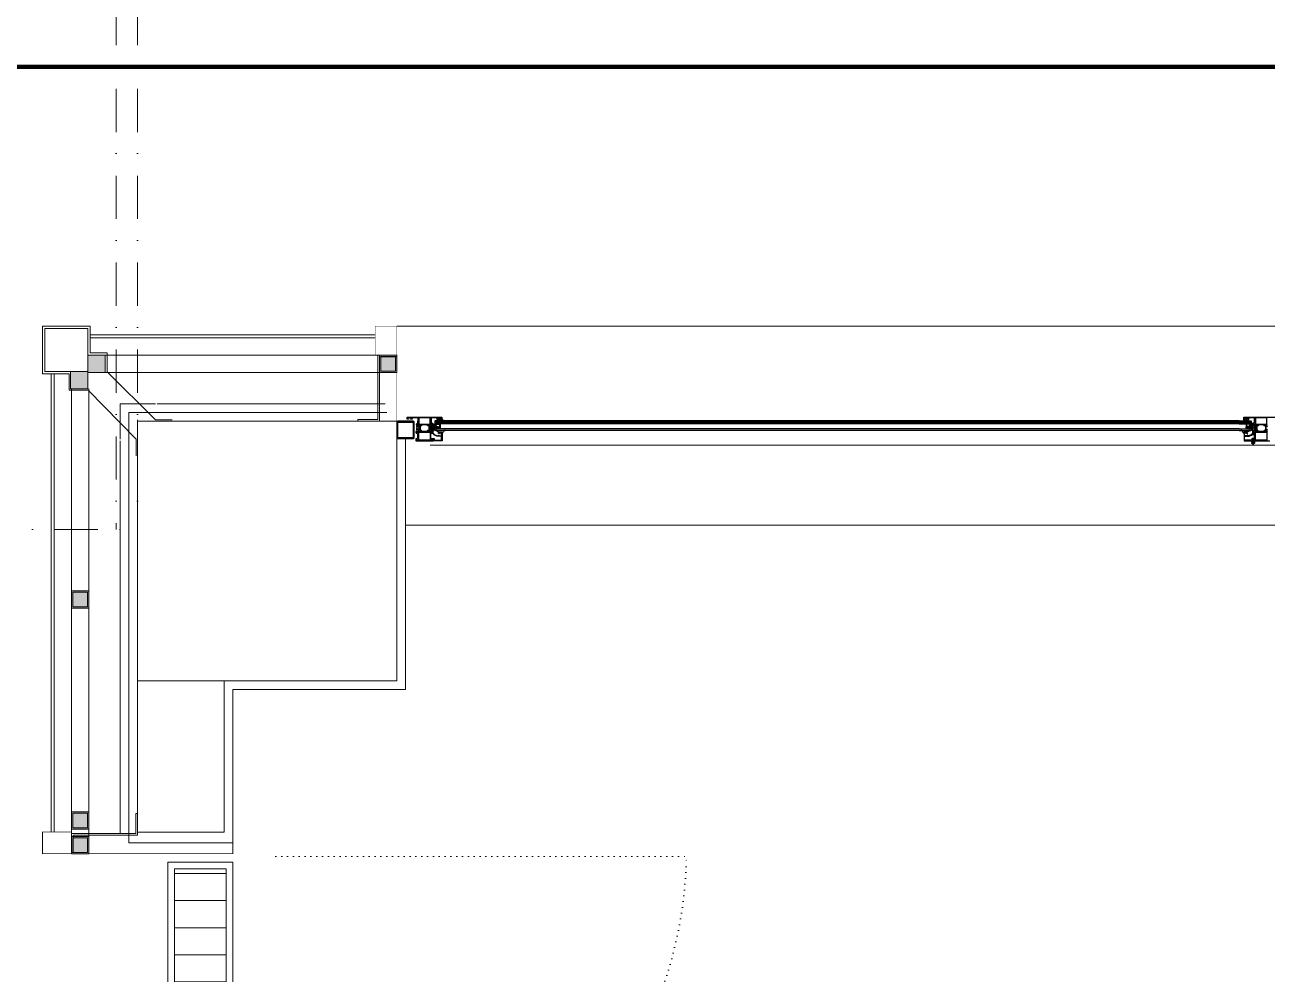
# Model space of a CAD drawing. Extents: x -9058 to 11890, y 0 to 8114.
# Drawn here: x 1739 to 2026.5, y 3658 to 3877.5 of the extents above; entities that cross this region are included whole.
import ezdxf

# ---------------------------------------------------------------- set-up
doc = ezdxf.new("R2010")
doc.units = 0
doc.header["$LTSCALE"] = 10
doc.header["$MEASUREMENT"] = 0
for name, pattern in [('DASHDOT', [1, 0.5, -0.25, 0, -0.25]), ('DOT2', [0.125, 0, -0.125]), ('HIDDEN2', [4.7625, 3.175, -1.5875])]:
    doc.linetypes.add(name, pattern=pattern)
doc.layers.get('0').update_dxf_attribs({"color": 9, "lineweight": 9})
for name, color, linetype, lineweight in [('00', 9, 'Continuous', 9), ('01', 9, 'Continuous', 9), ('06D', 9, 'Continuous', 9), ('10', 9, 'Continuous', 9), ('14', 9, 'Continuous', 9), ('15', 9, 'Continuous', 9), ('20', 9, 'DOT2', 9), ('21', 9, 'Continuous', 9), ('24', 9, 'DASHDOT', 9), ('33', 9, 'BATTING', 9)]:
    doc.layers.add(name, color=color, linetype=linetype, lineweight=lineweight)
doc.linetypes.add('BATTING', pattern='A,0.0001,-0.1,[134,ltypeshp.shx,S=0.1,R=0,X=-0.1,Y=0],-0.2,[134,ltypeshp.shx,S=0.1,R=180,X=0.1,Y=0],-0.1', length=0.4001)

# ---------------------------------------------------------------- blocks, each defined once
blk = doc.blocks.new('p-s-profil')
at = {"layer": '10'}
blk.add_lwpolyline([(9, 15.3), (4.6, 15.3), (4.6, 0.4), (0, 0.4), (0, 0), (5, 0), (5, 14.9), (9, 14.9), (9, 15.3)], dxfattribs=at)
blk.add_lwpolyline([(9, 15.3), (4.6, 15.3), (4.6, 0.4), (0, 0.4), (0, 0), (5, 0), (5, 14.9), (9, 14.9), (9, 15.3)], dxfattribs=at)
blk = doc.blocks.new('p-kutu_profil_40x40')
h = blk.add_hatch(color=256)
h.dxf.hatch_style = 1
h.paths.add_polyline_path([(0, 0), (4, 0), (4, 4), (0, 4)])
h = blk.add_hatch(color=255)
h.dxf.hatch_style = 1
h.paths.add_polyline_path([(0, 0), (4, 0), (4, 4), (0, 4)])
blk.add_lwpolyline([(0, 0), (4, 0), (4, 4), (0, 4)], close=True)
at = {"layer": '10'}
for points in [[(0, 4), (4, 4), (4, 0), (0, 0)], [(0, 4), (4, 4), (4, 0), (0, 0)], [(0, 0), (4, 0), (4, 4), (0, 4)], [(0.3, 3.7), (3.7, 3.7), (3.7, 0.3), (0.3, 0.3)], [(0.3, 3.7), (3.7, 3.7), (3.7, 0.3), (0.3, 0.3)]]:
    blk.add_lwpolyline(points, close=True, dxfattribs=at)
blk = doc.blocks.new('prf-10x10')
h = blk.add_hatch(color=255)
h.dxf.hatch_style = 1
h.paths.add_polyline_path([(-5, -5), (5, -5), (5, 5), (-5, 5)])
at = {"layer": '10'}
blk.add_lwpolyline([(-5, -5), (5, -5), (5, 5), (-5, 5)], close=True, dxfattribs=at)
blk = doc.blocks.new('p-kose-trapez')
at = {"layer": '06D'}
for points in [[(-21.96, -6.51), (-14.31, -6.51)], [(-21.96, -10.51), (-14.32, -10.51)], [(-10.51, -21.96), (-10.51, -14.32)], [(-6.51, -21.96), (-6.51, -14.31)], [(-17.81, -21.96), (-17.81, -17.81), (-21.96, -17.81)]]:
    blk.add_lwpolyline(points, dxfattribs=at)
at = {"layer": '10'}
for points in [[(-29.8, -21.51), (-25.92, -21.51), (-14.8, -10.39), (-14.8, -6), (-10.81, -6), (-10.81, 0.19), (0.19, 0.19), (0.19, -10.81), (-6, -10.81), (-6, -14.61), (-10.38, -14.61), (-21.51, -25.94), (-21.51, -29.81)], [(-22.96, -1.81), (-10.81, -1.81)], [(-22.96, -2.51), (-10.81, -2.51)], [(-10.31, -6.51), (-10.31, -6.51), (-10.31, -0.32), (-0.31, -0.32), (-0.31, -10.32), (-6.5, -10.32), (-6.5, -10.32)], [(-2.51, -21.96), (-2.51, -10.81)], [(-1.81, -21.96), (-1.81, -10.81)]]:
    blk.add_lwpolyline(points, dxfattribs=at)
at = {"layer": '10', "xscale": 0.4, "yscale": 0.4, "rotation": 90}
for p in [(-12.31, -8.51), (-8.31, -12.32)]:
    blk.add_blockref('prf-10x10', p, dxfattribs=at)
blk = doc.blocks.new('AKS')
at = {"layer": '24', "ltscale": 2}
for points in [[(1640.06, 4008.37), (1640.06, 3968.37), (1740.06, 3968.37), (1740.06, 3745.87)], [(1845.06, 4008.37), (1845.06, 3968.37), (1745.06, 3968.37), (1745.06, 3745.87)], [(1062.53, 3745.87), (1745.06, 3745.87)]]:
    blk.add_lwpolyline(points, dxfattribs=at)

msp = doc.modelspace()

# ---------------------------------------------------------------- hatches: boundary and pattern name
at = {"layer": '06D', "lineweight": 25, "ltscale": 0.5}
h = msp.add_hatch(dxfattribs=at)
h.set_pattern_fill('ANSI31', color=256, scale=0.05, angle=450, style=0)
h.set_pattern_definition([(225, (-191.06147, 133.83068), (-0.1122532015, 0.1122532015), [])])
edge = h.paths.add_edge_path(flags=16)
edge.add_arc((1834.83, 3786.36), 0.025, 180, 270, ccw=False)
edge.add_line((1834.81, 3786.36), (1834.81, 3786.46))
edge.add_arc((1834.83, 3786.46), 0.025, 450, 540, ccw=False)
edge.add_line((1834.83, 3786.49), (1835.01, 3786.49))
edge.add_arc((1835.01, 3786.46), 0.025, 360, 450, ccw=False)
edge.add_line((1835.04, 3786.46), (1835.04, 3786.36))
edge.add_arc((1835.01, 3786.36), 0.025, 270, 360, ccw=False)
edge.add_line((1835.01, 3786.34), (1834.83, 3786.34))
edge = h.paths.add_edge_path()
edge.add_arc((1834.64, 3786.37), 0.035, 270, 360)
edge.add_line((1834.67, 3786.37), (1834.67, 3786.45))
edge.add_arc((1834.66, 3786.45), 0.015, 360, 402.1692)
edge.add_line((1834.67, 3786.46), (1834.63, 3786.5))
edge.add_arc((1834.66, 3786.53), 0.04, 117.0437, 223.6131, ccw=False)
edge.add_line((1834.64, 3786.56), (1834.73, 3786.61))
edge.add_arc((1834.81, 3786.45), 0.175, 450, 477.0437, ccw=False)
edge.add_line((1834.81, 3786.63), (1835.04, 3786.63))
edge.add_arc((1835.04, 3786.45), 0.175, 422.9563, 450, ccw=False)
edge.add_line((1835.12, 3786.61), (1835.21, 3786.56))
edge.add_arc((1835.19, 3786.53), 0.04, 316.3869, 422.9563, ccw=False)
edge.add_line((1835.22, 3786.5), (1835.18, 3786.46))
edge.add_arc((1835.19, 3786.45), 0.015, 497.8308, 540)
edge.add_line((1835.17, 3786.45), (1835.17, 3786.37))
edge.add_arc((1835.21, 3786.37), 0.035, 180, 270)
edge.add_line((1835.21, 3786.33), (1835.49, 3786.33))
edge.add_arc((1835.49, 3786.29), 0.04, 360, 450, ccw=False)
edge.add_line((1835.53, 3786.29), (1835.53, 3786.15))
edge.add_arc((1835.48, 3786.15), 0.05, 319.9652, 360, ccw=False)
edge.add_line((1835.52, 3786.11), (1835.15, 3785.58))
edge.add_arc((1835.11, 3785.61), 0.04, 146.9957, 319.9652, ccw=False)
edge.add_line((1835.08, 3785.63), (1835.4, 3786.13))
edge.add_arc((1835.35, 3786.17), 0.06, 326.9957, 506.1456)
edge.add_line((1835.3, 3786.2), (1834.46, 3786.2))
edge.add_arc((1834.46, 3786.24), 0.04, 180, 270, ccw=False)
edge.add_line((1834.42, 3786.24), (1834.42, 3786.29))
edge.add_arc((1834.46, 3786.29), 0.04, 90, 180, ccw=False)
edge.add_line((1834.46, 3786.33), (1834.64, 3786.33))
h = msp.add_hatch(dxfattribs=at)
h.set_pattern_fill('ANSI31', color=256, scale=0.05, style=0)
h.set_pattern_definition([(225, (-8.60164, -248.68329), (0.1122532015, -0.1122532015), [])])
h.paths.add_polyline_path([(1834.78, 3784.18), (1834.97, 3784.36, 0.203536), (1835, 3784.43), (1835, 3784.51, 0.380587), (1834.91, 3784.61, -0.061836), (1833.66, 3784.92, -0.189764), (1833.6, 3784.97), (1833.41, 3785.4, 0.285747), (1833.32, 3785.45), (1833.03, 3785.45, 0.414214), (1833.01, 3785.43), (1833.01, 3785.34, 0.414214), (1833.03, 3785.32), (1833.25, 3785.32, -0.414214), (1833.28, 3785.29), (1833.28, 3785.1, -0.414214), (1833.26, 3785.07), (1833.18, 3785.07, -0.414214), (1833.15, 3785.1), (1833.15, 3785.13, 0.414214), (1833.12, 3785.16), (1833.06, 3785.16, 0.296563), (1833.04, 3785.15), (1832.98, 3785.01, 0.104779), (1832.96, 3784.94), (1832.96, 3784.86, -0.081633), (1832.96, 3783.88), (1832.96, 3783.8, 0.104779), (1832.98, 3783.73), (1833.04, 3783.59, 0.296563), (1833.06, 3783.58), (1833.12, 3783.58, 0.414214), (1833.15, 3783.61), (1833.15, 3783.65, -0.414214), (1833.18, 3783.67), (1833.26, 3783.67, -0.414214), (1833.28, 3783.65), (1833.28, 3783.59, 0.414214), (1833.31, 3783.56), (1833.4, 3783.56, 0.328426), (1833.45, 3783.6), (1833.67, 3784.3, -0.309555), (1833.69, 3784.32), (1834.49, 3784.37, 0.394287), (1834.51, 3784.39, -0.364538), (1834.55, 3784.44, -0.068684), (1834.85, 3784.45, -0.950368), (1834.85, 3784.41, 0.000002), (1834.85, 3784.41), (1834.7, 3784.26, 0.999219)])
h.paths.add_polyline_path([(1833.35, 3784.51), (1833.35, 3784.85, 0.414214), (1833.32, 3784.88), (1833.19, 3784.88, 0.414214), (1833.16, 3784.85), (1833.16, 3784.51, 0.414214), (1833.19, 3784.48), (1833.32, 3784.48, 0.414214)], flags=16)
h.paths.add_polyline_path([(1833.32, 3784.26), (1833.19, 3784.26, 0.414214), (1833.16, 3784.23), (1833.16, 3783.89, 0.414214), (1833.19, 3783.86), (1833.32, 3783.86, 0.414214), (1833.35, 3783.89), (1833.35, 3784.23, 0.414214)], flags=16)
h = msp.add_hatch(dxfattribs=at)
h.set_pattern_fill('ANSI31', color=256, scale=0.05, style=0)
h.set_pattern_definition([(315, (62.20478, -248.68422), (-0.1122532015, -0.1122532015), [])])
h.paths.add_polyline_path([(2021.73, 3784.18), (2021.54, 3784.36, -0.203536), (2021.51, 3784.43), (2021.51, 3784.51, -0.380587), (2021.6, 3784.61, 0.061836), (2022.86, 3784.92, 0.189764), (2022.91, 3784.97), (2023.1, 3785.39, -0.285747), (2023.19, 3785.45), (2023.48, 3785.45, -0.414214), (2023.5, 3785.43), (2023.5, 3785.34, -0.414214), (2023.48, 3785.32), (2023.27, 3785.32, 0.414214), (2023.23, 3785.29), (2023.23, 3785.1, 0.414214), (2023.26, 3785.07), (2023.34, 3785.07, 0.414214), (2023.36, 3785.1), (2023.36, 3785.13, -0.414214), (2023.39, 3785.16), (2023.46, 3785.16, -0.296563), (2023.47, 3785.15), (2023.53, 3785.01, -0.104779), (2023.55, 3784.94), (2023.55, 3784.86, 0.081633), (2023.55, 3783.88), (2023.55, 3783.8, -0.104779), (2023.53, 3783.73), (2023.47, 3783.59, -0.296563), (2023.46, 3783.58), (2023.39, 3783.58, -0.414214), (2023.36, 3783.61), (2023.36, 3783.65, 0.414214), (2023.34, 3783.67), (2023.26, 3783.67, 0.414214), (2023.23, 3783.65), (2023.23, 3783.59, -0.414214), (2023.21, 3783.56), (2023.11, 3783.56, -0.328426), (2023.06, 3783.6), (2022.84, 3784.3, 0.309555), (2022.82, 3784.32), (2022.02, 3784.37, -0.394287), (2022, 3784.39, 0.364538), (2021.96, 3784.44, 0.068684), (2021.66, 3784.45, 0.950368), (2021.66, 3784.41, -0.000002), (2021.66, 3784.41), (2021.81, 3784.26, -0.999219)])
h.paths.add_polyline_path([(2023.16, 3784.51), (2023.16, 3784.85, -0.414214), (2023.19, 3784.88), (2023.32, 3784.88, -0.414214), (2023.35, 3784.85), (2023.35, 3784.51, -0.414214), (2023.32, 3784.48), (2023.19, 3784.48, -0.414214)], flags=16)
h.paths.add_polyline_path([(2023.19, 3784.26), (2023.32, 3784.26, -0.414214), (2023.35, 3784.23), (2023.35, 3783.89, -0.414214), (2023.32, 3783.86), (2023.19, 3783.86, -0.414214), (2023.16, 3783.89), (2023.16, 3784.23, -0.414214)], flags=16)
at = {"layer": '06D'}
h = msp.add_hatch(dxfattribs=at)
h.set_pattern_fill('ANSI31', color=256, scale=50, angle=135, style=0)
h.set_pattern_definition([(180, (491865.614, 158699.999), (-1e-15, -6.25), [])])
h.paths.add_polyline_path([(1785.56, 3289.37), (1773.56, 3289.37), (1773.56, 3682.37), (1785.56, 3682.37)])

# ---------------------------------------------------------------- linework, layer by layer
at = {"layer": '00'}
for points in [[(1825.06, 3765.87), (1825.06, 3785.87)], [(1785.06, 3725.87), (1785.06, 3725.87), (1785.06, 3690.87), (1765.06, 3690.87), (1765.06, 3725.87)], [(1785.06, 3725.87), (1765.06, 3725.87)]]:
    msp.add_lwpolyline(points, dxfattribs=at)
at = {"layer": '01'}
msp.add_lwpolyline([(1765.06, 3725.87), (1825.06, 3725.87), (1825.06, 3785.87), (1765.06, 3785.87)], close=True, dxfattribs=at)
at = {"layer": '06D'}
for points in [[(2225.06, 3807.87), (1825.06, 3807.87)], [(1765.21, 3801.17), (1825.06, 3801.17)], [(1765.21, 3797.17), (1825.06, 3797.17)], [(1769.21, 3789.87), (1769.21, 3789.87), (1765.21, 3789.87)], [(1769.21, 3789.87), (1769.21, 3789.87), (1765.21, 3789.87)], [(1769.61, 3789.87), (1822.32, 3789.87)], [(1749.76, 3785.72), (1749.76, 3686.17)], [(1753.76, 3785.72), (1753.76, 3686.17)], [(1761.06, 3782.22), (1761.06, 3782.22), (1761.06, 3786.22)], [(1761.06, 3781.72), (1761.06, 3781.72), (1761.06, 3785.72)], [(1765.06, 3782.22), (1765.06, 3786.22)], [(1765.06, 3781.72), (1765.06, 3785.72)], [(1769.21, 3785.87), (1765.21, 3785.87)], [(1769.21, 3785.87), (1765.21, 3785.87)], [(1769.21, 3785.87), (1825.06, 3785.87)], [(1769.21, 3785.87), (1822.72, 3785.87)], [(1761.06, 3781.32), (1761.06, 3690.57)], [(1765.06, 3781.72), (1765.06, 3690.17)], [(1832.78, 3780.34), (2216.99, 3780.34)], [(2223.06, 3763.87), (2223.06, 3761.87), (1827.06, 3761.87), (1827.06, 3763.87)]]:
    msp.add_lwpolyline(points, dxfattribs=at)
at = {"layer": '06D', "lineweight": 25, "ltscale": 0.5}
for points in [[(1834.64, 3786.33, 0.414214), (1834.67, 3786.37), (1834.67, 3786.45, 0.186103), (1834.67, 3786.46), (1834.63, 3786.5, -0.501687), (1834.64, 3786.56), (1834.73, 3786.61, -0.118551), (1834.81, 3786.63), (1835.04, 3786.63, -0.118551), (1835.12, 3786.61), (1835.21, 3786.56, -0.501687), (1835.22, 3786.5), (1835.18, 3786.46, 0.186103), (1835.17, 3786.45), (1835.17, 3786.37, 0.414214), (1835.21, 3786.33), (1835.49, 3786.33, -0.414214), (1835.53, 3786.29), (1835.53, 3786.15, -0.176484), (1835.52, 3786.11), (1835.15, 3785.58, -0.940455), (1835.08, 3785.63), (1835.4, 3786.13, 0.992608), (1835.3, 3786.2), (1834.46, 3786.2, -0.414214), (1834.42, 3786.24), (1834.42, 3786.29, -0.414214), (1834.46, 3786.33)], [(1834.83, 3786.34, -0.414214), (1834.81, 3786.36), (1834.81, 3786.46, -0.414214), (1834.83, 3786.49), (1835.01, 3786.49, -0.414214), (1835.04, 3786.46), (1835.04, 3786.36, -0.414214), (1835.01, 3786.34)], [(1830.42, 3783.86, 0.131652), (1830.43, 3783.81), (1830.54, 3783.62, -0.131652), (1830.54, 3783.6), (1830.54, 3783.58, -0.414214), (1830.51, 3783.55), (1830.15, 3783.55, -0.414214), (1830.12, 3783.58), (1830.12, 3783.6, -0.131652), (1830.13, 3783.62), (1830.24, 3783.81, 0.131652), (1830.25, 3783.86), (1830.25, 3784.7, 0.131652), (1830.24, 3784.75), (1830.13, 3784.94, -0.131652), (1830.12, 3784.95), (1830.12, 3784.98, -0.414214), (1830.15, 3785.01), (1830.51, 3785.01, -0.414214), (1830.54, 3784.98), (1830.54, 3784.95, -0.131652), (1830.54, 3784.94), (1830.43, 3784.75, 0.131652), (1830.42, 3784.7)], [(1832.49, 3783.86, -0.131652), (1832.48, 3783.81), (1832.37, 3783.62, 0.131652), (1832.36, 3783.6), (1832.36, 3783.58, 0.414214), (1832.39, 3783.55), (1832.75, 3783.55, 0.414214), (1832.78, 3783.58), (1832.78, 3783.6, 0.131652), (1832.78, 3783.62), (1832.67, 3783.81, -0.131652), (1832.66, 3783.86), (1832.66, 3784.7, -0.131652), (1832.67, 3784.75), (1832.78, 3784.94, 0.131652), (1832.78, 3784.95), (1832.78, 3784.98, 0.414214), (1832.75, 3785.01), (1832.39, 3785.01, 0.414214), (1832.36, 3784.98), (1832.36, 3784.95, 0.131652), (1832.37, 3784.94), (1832.48, 3784.75, -0.131652), (1832.49, 3784.7)], [(1833.35, 3784.51, -0.414214), (1833.32, 3784.48), (1833.19, 3784.48, -0.414214), (1833.16, 3784.51), (1833.16, 3784.85, -0.414214), (1833.19, 3784.88), (1833.32, 3784.88, -0.414214), (1833.35, 3784.85)], [(1835.52, 3783.34), (1835.52, 3783.12, 0.414214), (1835.55, 3783.09), (1835.59, 3783.09, 0.356389), (1835.69, 3783.17, -0.262181), (1836.2, 3783.76, 0.316752), (1836.22, 3783.79, 0.499585), (1836.19, 3783.82, -0.048291), (1835.63, 3783.68, -0.086497), (1834.53, 3783.68, -0.16681), (1834.3, 3783.79, 0.169383), (1834.28, 3783.81), (1834.27, 3783.81, 0.513067), (1834.22, 3783.74, 0.159858), (1834.8, 3783.36, 0.178819), (1835.16, 3783.34), (1835.18, 3783.36, -0.13005), (1835.23, 3783.37), (1835.49, 3783.37, -0.414214)], [(2021.09, 3783.34), (2021.09, 3783.12, -0.414214), (2021.06, 3783.09), (2021.03, 3783.09, -0.356389), (2020.93, 3783.17, 0.262181), (2020.41, 3783.76, -0.316752), (2020.39, 3783.79, -0.499585), (2020.43, 3783.82, 0.048291), (2020.99, 3783.68, 0.086497), (2022.09, 3783.68, 0.16681), (2022.31, 3783.79, -0.169383), (2022.33, 3783.81), (2022.35, 3783.81, -0.513067), (2022.39, 3783.74, -0.159858), (2021.82, 3783.36, -0.178819), (2021.45, 3783.34), (2021.43, 3783.35, 0.13005), (2021.38, 3783.37), (2021.12, 3783.37, 0.414214)], [(2024.02, 3783.85, 0.131652), (2024.04, 3783.8), (2024.14, 3783.62, -0.131652), (2024.15, 3783.6), (2024.15, 3783.58, -0.414214), (2024.12, 3783.55), (2023.76, 3783.55, -0.414214), (2023.73, 3783.58), (2023.73, 3783.6, -0.131652), (2023.73, 3783.62), (2023.84, 3783.8, 0.131652), (2023.85, 3783.85), (2023.85, 3784.7, 0.131652), (2023.84, 3784.75), (2023.73, 3784.94, -0.131652), (2023.73, 3784.95), (2023.73, 3784.98, -0.414214), (2023.76, 3785.01), (2024.12, 3785.01, -0.414214), (2024.15, 3784.98), (2024.15, 3784.95, -0.131652), (2024.14, 3784.94), (2024.04, 3784.75, 0.131652), (2024.02, 3784.7)], [(2023.89, 3784.75), (2023.79, 3784.94, -0.131652), (2023.78, 3784.95), (2023.78, 3784.98, -0.414214), (2023.81, 3785.01), (2024.17, 3785.01, -0.414214), (2024.2, 3784.98), (2024.2, 3784.95, -0.131652), (2024.2, 3784.94), (2024.09, 3784.75, 0.131652), (2024.08, 3784.7), (2024.08, 3783.85, 0.131652), (2024.09, 3783.8), (2024.2, 3783.62, -0.131652), (2024.2, 3783.6), (2024.2, 3783.58, -0.414214), (2024.17, 3783.55), (2023.81, 3783.55, -0.414214), (2023.78, 3783.58), (2023.78, 3783.6, -0.131652), (2023.79, 3783.62), (2023.89, 3783.8, 0.131652), (2023.91, 3783.85), (2023.91, 3784.7, 0.131652)], [(2026.22, 3784.75), (2026.33, 3784.94, 0.131652), (2026.33, 3784.95), (2026.33, 3784.98, 0.414214), (2026.3, 3785.01), (2025.94, 3785.01, 0.414214), (2025.91, 3784.98), (2025.91, 3784.95, 0.131652), (2025.92, 3784.94), (2026.02, 3784.75, -0.131652), (2026.04, 3784.7), (2026.04, 3783.85, -0.131652), (2026.02, 3783.8), (2025.92, 3783.62, 0.131652), (2025.91, 3783.6), (2025.91, 3783.58, 0.414214), (2025.94, 3783.55), (2026.3, 3783.55, 0.414214), (2026.33, 3783.58), (2026.33, 3783.6, 0.131652), (2026.33, 3783.62), (2026.22, 3783.8, -0.131652), (2026.21, 3783.85), (2026.21, 3784.7, -0.131652)], [(2026.09, 3783.85, -0.131652), (2026.08, 3783.8), (2025.97, 3783.62, 0.131652), (2025.97, 3783.6), (2025.97, 3783.58, 0.414214), (2026, 3783.55), (2026.36, 3783.55, 0.414214), (2026.39, 3783.58), (2026.39, 3783.6, 0.131652), (2026.38, 3783.62), (2026.28, 3783.8, -0.131652), (2026.26, 3783.85), (2026.26, 3784.7, -0.131652), (2026.28, 3784.75), (2026.38, 3784.94, 0.131652), (2026.39, 3784.95), (2026.39, 3784.98, 0.414214), (2026.36, 3785.01), (2026, 3785.01, 0.414214), (2025.97, 3784.98), (2025.97, 3784.95, 0.131652), (2025.97, 3784.94), (2026.08, 3784.75, -0.131652), (2026.09, 3784.7)], [(2026.09, 3783.85, -0.131652), (2026.08, 3783.8), (2025.97, 3783.62, 0.131652), (2025.97, 3783.6), (2025.97, 3783.58, 0.414214), (2026, 3783.55), (2026.36, 3783.55, 0.414214), (2026.39, 3783.58), (2026.39, 3783.6, 0.131652), (2026.38, 3783.62), (2026.28, 3783.8, -0.131652), (2026.26, 3783.85), (2026.26, 3784.7, -0.131652), (2026.28, 3784.75), (2026.38, 3784.94, 0.131652), (2026.39, 3784.95), (2026.39, 3784.98, 0.414214), (2026.36, 3785.01), (2026, 3785.01, 0.414214), (2025.97, 3784.98), (2025.97, 3784.95, 0.131652), (2025.97, 3784.94), (2026.08, 3784.75, -0.131652), (2026.09, 3784.7)]]:
    msp.add_lwpolyline(points, format="xyb", close=True, dxfattribs=at)
for points in [[(1835.59, 3786.35, 0.220745), (1835.89, 3785.75, -0.651907), (1835.84, 3785.68, -0.176952), (1835.55, 3786, 0.281357), (1835.4, 3786.09), (1835.32, 3786.09), (1835.31, 3786.09), (1835.3, 3786.09), (1835.29, 3786.09), (1835.29, 3786.08), (1835.28, 3786.08), (1835.27, 3786.07), (1835.27, 3786.07), (1835.26, 3786.06), (1835.26, 3786.05), (1835.26, 3786.04), (1835.26, 3785.96), (1835.26, 3785.96), (1835.26, 3785.96), (1835.26, 3785.95), (1835.26, 3785.95), (1835.25, 3785.95), (1835.25, 3785.95), (1835.25, 3785.94), (1835.25, 3785.94), (1835.24, 3785.94), (1835.16, 3785.94), (1835.16, 3785.94), (1835.15, 3785.94), (1835.15, 3785.94), (1835.15, 3785.95), (1835.15, 3785.95), (1835.14, 3785.95), (1835.14, 3785.95), (1835.14, 3785.96), (1835.14, 3785.96), (1835.14, 3786.04), (1835.14, 3786.05), (1835.14, 3786.05), (1835.13, 3786.06), (1835.13, 3786.07), (1835.12, 3786.07), (1835.12, 3786.08), (1835.11, 3786.08), (1835.1, 3786.09), (1835.09, 3786.09), (1835.08, 3786.09), (1835.07, 3786.09), (1835.07, 3786.08), (1835.06, 3786.08), (1835.05, 3786.07), (1835.05, 3786.07), (1835.04, 3786.06), (1835.04, 3786.05), (1835.04, 3786.04), (1835.04, 3785.96), (1835.04, 3785.96), (1835.04, 3785.96), (1835.04, 3785.95), (1835.04, 3785.95), (1835.03, 3785.95), (1835.03, 3785.95), (1835.03, 3785.94), (1835.03, 3785.94), (1835.02, 3785.94), (1834.94, 3785.94), (1834.94, 3785.94), (1834.93, 3785.94), (1834.93, 3785.94), (1834.93, 3785.95), (1834.93, 3785.95), (1834.92, 3785.95), (1834.92, 3785.95), (1834.92, 3785.96), (1834.92, 3785.96), (1834.92, 3786.04), (1834.92, 3786.05), (1834.92, 3786.05), (1834.91, 3786.06), (1834.91, 3786.07), (1834.9, 3786.07), (1834.9, 3786.08), (1834.89, 3786.08), (1834.88, 3786.09), (1834.87, 3786.09), (1834.86, 3786.09), (1834.85, 3786.09), (1834.85, 3786.08), (1834.84, 3786.08), (1834.83, 3786.07), (1834.83, 3786.07), (1834.82, 3786.06), (1834.82, 3786.05), (1834.82, 3786.04), (1834.82, 3785.96), (1834.82, 3785.96), (1834.82, 3785.96), (1834.82, 3785.95), (1834.82, 3785.95), (1834.81, 3785.95), (1834.81, 3785.95), (1834.81, 3785.94), (1834.81, 3785.94), (1834.8, 3785.94), (1834.72, 3785.94), (1834.72, 3785.94), (1834.71, 3785.94), (1834.71, 3785.94), (1834.71, 3785.95), (1834.71, 3785.95), (1834.7, 3785.95), (1834.7, 3785.95), (1834.7, 3785.96), (1834.7, 3785.96), (1834.7, 3786.04), (1834.7, 3786.05), (1834.7, 3786.05), (1834.69, 3786.06), (1834.69, 3786.07), (1834.68, 3786.07), (1834.68, 3786.08), (1834.67, 3786.08), (1834.66, 3786.09), (1834.65, 3786.09), (1834.64, 3786.09), (1834.63, 3786.09), (1834.63, 3786.08), (1834.62, 3786.08), (1834.61, 3786.07), (1834.61, 3786.07), (1834.6, 3786.06), (1834.6, 3786.05), (1834.6, 3786.04), (1834.6, 3785.96), (1834.6, 3785.96), (1834.6, 3785.96), (1834.6, 3785.95), (1834.6, 3785.95), (1834.59, 3785.95), (1834.59, 3785.95), (1834.59, 3785.94), (1834.59, 3785.94), (1834.58, 3785.94), (1834.5, 3785.94), (1834.5, 3785.94), (1834.49, 3785.94), (1834.49, 3785.94), (1834.49, 3785.95), (1834.49, 3785.95), (1834.48, 3785.95), (1834.48, 3785.95), (1834.48, 3785.96), (1834.48, 3785.96), (1834.48, 3786.3, -0.414214), (1834.51, 3786.33), (1834.74, 3786.33, 0.414214), (1834.77, 3786.36), (1834.77, 3786.43, 0.291535), (1834.76, 3786.44), (1834.71, 3786.46, -0.613042), (1834.71, 3786.53), (1834.83, 3786.59, -0.127095), (1834.89, 3786.61), (1835.09, 3786.61, -0.127095), (1835.15, 3786.59), (1835.26, 3786.53, -0.585233), (1835.26, 3786.46), (1835.21, 3786.44, 0.167811), (1835.21, 3786.43), (1835.21, 3786.36, 0.414214), (1835.24, 3786.33), (1835.54, 3786.33), (1835.54, 3786.39, -0.394677), (1835.59, 3786.35)], [(2021.03, 3786.35, -0.220745), (2020.72, 3785.75, 0.651907), (2020.78, 3785.68, 0.176952), (2021.07, 3786, -0.281357), (2021.21, 3786.09), (2021.29, 3786.09), (2021.31, 3786.09), (2021.31, 3786.09), (2021.32, 3786.08), (2021.33, 3786.08), (2021.34, 3786.08), (2021.34, 3786.07), (2021.35, 3786.07), (2021.35, 3786.06), (2021.36, 3786.05), (2021.36, 3786.04), (2021.36, 3785.96), (2021.36, 3785.96), (2021.36, 3785.96), (2021.36, 3785.95), (2021.36, 3785.95), (2021.36, 3785.95), (2021.37, 3785.95), (2021.37, 3785.94), (2021.37, 3785.94), (2021.38, 3785.94), (2021.46, 3785.94), (2021.46, 3785.94), (2021.46, 3785.94), (2021.47, 3785.94), (2021.47, 3785.95), (2021.47, 3785.95), (2021.47, 3785.95), (2021.48, 3785.95), (2021.48, 3785.96), (2021.48, 3785.96), (2021.48, 3786.04), (2021.48, 3786.04), (2021.48, 3786.05), (2021.48, 3786.06), (2021.49, 3786.07), (2021.49, 3786.07), (2021.5, 3786.08), (2021.51, 3786.08), (2021.51, 3786.08), (2021.53, 3786.09), (2021.53, 3786.09), (2021.54, 3786.08), (2021.55, 3786.08), (2021.56, 3786.08), (2021.56, 3786.07), (2021.57, 3786.07), (2021.57, 3786.06), (2021.58, 3786.05), (2021.58, 3786.04), (2021.58, 3785.96), (2021.58, 3785.96), (2021.58, 3785.96), (2021.58, 3785.95), (2021.58, 3785.95), (2021.58, 3785.95), (2021.59, 3785.95), (2021.59, 3785.94), (2021.59, 3785.94), (2021.6, 3785.94), (2021.68, 3785.94), (2021.68, 3785.94), (2021.68, 3785.94), (2021.69, 3785.94), (2021.69, 3785.95), (2021.69, 3785.95), (2021.69, 3785.95), (2021.7, 3785.95), (2021.7, 3785.96), (2021.7, 3785.96), (2021.7, 3786.04), (2021.7, 3786.04), (2021.7, 3786.05), (2021.7, 3786.06), (2021.71, 3786.07), (2021.71, 3786.07), (2021.72, 3786.08), (2021.73, 3786.08), (2021.73, 3786.08), (2021.75, 3786.09), (2021.75, 3786.09), (2021.76, 3786.08), (2021.77, 3786.08), (2021.78, 3786.08), (2021.78, 3786.07), (2021.79, 3786.07), (2021.79, 3786.06), (2021.8, 3786.05), (2021.8, 3786.04), (2021.8, 3785.96), (2021.8, 3785.96), (2021.8, 3785.96), (2021.8, 3785.95), (2021.8, 3785.95), (2021.8, 3785.95), (2021.81, 3785.95), (2021.81, 3785.94), (2021.81, 3785.94), (2021.82, 3785.94), (2021.9, 3785.94), (2021.9, 3785.94), (2021.9, 3785.94), (2021.91, 3785.94), (2021.91, 3785.95), (2021.91, 3785.95), (2021.91, 3785.95), (2021.92, 3785.95), (2021.92, 3785.96), (2021.92, 3785.96), (2021.92, 3786.04), (2021.92, 3786.04), (2021.92, 3786.05), (2021.92, 3786.06), (2021.93, 3786.07), (2021.93, 3786.07), (2021.94, 3786.08), (2021.95, 3786.08), (2021.95, 3786.08), (2021.97, 3786.09), (2021.97, 3786.09), (2021.98, 3786.08), (2021.99, 3786.08), (2022, 3786.08), (2022, 3786.07), (2022.01, 3786.07), (2022.01, 3786.06), (2022.02, 3786.05), (2022.02, 3786.04), (2022.02, 3785.96), (2022.02, 3785.96), (2022.02, 3785.96), (2022.02, 3785.95), (2022.02, 3785.95), (2022.02, 3785.95), (2022.03, 3785.95), (2022.03, 3785.94), (2022.03, 3785.94), (2022.04, 3785.94), (2022.12, 3785.94), (2022.12, 3785.94), (2022.12, 3785.94), (2022.13, 3785.94), (2022.13, 3785.95), (2022.13, 3785.95), (2022.13, 3785.95), (2022.14, 3785.95), (2022.14, 3785.96), (2022.14, 3785.96), (2022.14, 3786.3, 0.414214), (2022.11, 3786.33), (2021.88, 3786.33, -0.414214), (2021.85, 3786.36), (2021.85, 3786.42, -0.291535), (2021.86, 3786.44), (2021.91, 3786.46, 0.613042), (2021.91, 3786.52), (2021.79, 3786.59, 0.127095), (2021.73, 3786.6), (2021.53, 3786.6, 0.127095), (2021.46, 3786.59), (2021.35, 3786.53, 0.585233), (2021.35, 3786.46), (2021.4, 3786.44, -0.167811), (2021.41, 3786.42), (2021.41, 3786.36, -0.414214), (2021.38, 3786.33), (2021.08, 3786.33), (2021.08, 3786.39, 0.394677), (2021.03, 3786.35)], [(1832.96, 3783.88, 0.081633), (1832.96, 3784.86), (1832.96, 3784.94, -0.104779), (1832.98, 3785.01), (1833.04, 3785.15, -0.296563), (1833.06, 3785.16), (1833.12, 3785.16, -0.414214), (1833.15, 3785.13), (1833.15, 3785.1, 0.414214), (1833.18, 3785.07), (1833.26, 3785.07, 0.414214), (1833.28, 3785.1), (1833.28, 3785.29, 0.414214), (1833.25, 3785.32), (1833.03, 3785.32, -0.414214), (1833.01, 3785.34), (1833.01, 3785.43, -0.414214), (1833.03, 3785.45), (1833.32, 3785.45, -0.285747), (1833.41, 3785.4), (1833.6, 3784.97, 0.189764), (1833.66, 3784.92, 0.061836), (1834.91, 3784.61, -0.380587), (1835, 3784.51), (1835, 3784.43, -0.203536), (1834.97, 3784.36), (1834.78, 3784.18, -0.999219), (1834.7, 3784.26), (1834.85, 3784.41, 0.950364), (1834.85, 3784.45, 0.068684), (1834.55, 3784.44, 0.364538), (1834.51, 3784.39, -0.394287), (1834.49, 3784.37), (1833.69, 3784.32, 0.309555), (1833.67, 3784.3), (1833.45, 3783.6, -0.328426), (1833.4, 3783.56), (1833.31, 3783.56, -0.414214), (1833.28, 3783.59), (1833.28, 3783.65, 0.414214), (1833.26, 3783.67), (1833.18, 3783.67, 0.414214), (1833.15, 3783.65), (1833.15, 3783.61, -0.414214), (1833.12, 3783.58), (1833.06, 3783.58, -0.296563), (1833.04, 3783.59), (1832.98, 3783.73, -0.104779), (1832.96, 3783.8), (1832.96, 3783.88)], [(2023.55, 3783.88, -0.081633), (2023.55, 3784.86), (2023.55, 3784.94, 0.104779), (2023.53, 3785.01), (2023.47, 3785.15, 0.296563), (2023.46, 3785.16), (2023.39, 3785.16, 0.414214), (2023.36, 3785.13), (2023.36, 3785.1, -0.414214), (2023.34, 3785.07), (2023.26, 3785.07, -0.414214), (2023.23, 3785.1), (2023.23, 3785.29, -0.414214), (2023.27, 3785.32), (2023.48, 3785.32, 0.414214), (2023.5, 3785.34), (2023.5, 3785.43, 0.414214), (2023.48, 3785.45), (2023.19, 3785.45, 0.285747), (2023.1, 3785.39), (2022.91, 3784.97, -0.189764), (2022.86, 3784.92, -0.061836), (2021.6, 3784.61, 0.380587), (2021.51, 3784.51), (2021.51, 3784.43, 0.203536), (2021.54, 3784.36), (2021.73, 3784.18, 0.999219), (2021.81, 3784.26), (2021.66, 3784.41, -0.950364), (2021.66, 3784.45, -0.068684), (2021.96, 3784.44, -0.364538), (2022, 3784.39, 0.394287), (2022.02, 3784.37), (2022.82, 3784.32, -0.309555), (2022.84, 3784.3), (2023.06, 3783.6, 0.328426), (2023.11, 3783.56), (2023.21, 3783.56, 0.414214), (2023.23, 3783.59), (2023.23, 3783.65, -0.414214), (2023.26, 3783.67), (2023.34, 3783.67, -0.414214), (2023.36, 3783.65), (2023.36, 3783.61, 0.414214), (2023.39, 3783.58), (2023.46, 3783.58, 0.296563), (2023.47, 3783.59), (2023.53, 3783.73, 0.104779), (2023.55, 3783.8), (2023.55, 3783.88)]]:
    msp.add_lwpolyline(points, format="xyb", dxfattribs=at)
at = {"layer": '06D'}
for points in [[(1787.06, 3287.87), (1772.06, 3287.87), (1772.06, 3683.87), (1787.06, 3683.87)], [(1785.56, 3289.37), (1773.56, 3289.37), (1773.56, 3682.37), (1785.56, 3682.37)]]:
    msp.add_lwpolyline(points, close=True, dxfattribs=at)
at = {"layer": '10', "lineweight": 25, "ltscale": 0.5}
for p, q in [((1834.05, 3785.31), (1834.05, 3784.11)), ((1835.05, 3785.31), (1835.05, 3784.11)), ((2021.56, 3785.31), (2021.56, 3784.11)), ((2022.56, 3785.31), (2022.56, 3784.11)), ((1829.84, 3781.93), (1829.34, 3781.66)), ((1829.84, 3783.06), (1829.84, 3782.89)), ((1829.84, 3782.89), (1829.84, 3781.93)), ((2022.94, 3783.06), (2023.44, 3783.06)), ((2022.94, 3782.79), (2023.44, 3782.79)), ((2023.44, 3781.93), (2022.94, 3781.66)), ((2023.44, 3783.06), (2023.44, 3782.89)), ((2023.44, 3782.89), (2023.44, 3781.93))]:
    msp.add_line(p, q, dxfattribs=at)
at = {"layer": '10'}
for points, const_width in [([(1818.06, 3801.17), (1820.06, 3801.17), (1820.06, 3807.87), (1825.06, 3807.87), (1825.06, 3785.87), (1829.08, 3785.87)], 0.1), ([(1787.06, 3694.2), (1787.06, 3685.87), (1743.06, 3685.87), (1743.06, 3690.87), (1749.76, 3690.87), (1749.76, 3695.87)], 0.2)]:
    msp.add_lwpolyline(points, dxfattribs=dict(at, const_width=const_width))
for points in [[(1770.21, 3805.87), (1765.21, 3805.87)], [(1770.21, 3805.87), (1765.21, 3805.87)], [(1770.21, 3805.17), (1765.21, 3805.17)], [(1770.21, 3805.17), (1765.21, 3805.17)], [(1770.21, 3805.87), (1820.06, 3805.87)], [(1770.21, 3805.17), (1820.06, 3805.17)], [(1745.06, 3781.22), (1745.06, 3786.22)], [(1745.06, 3780.72), (1745.06, 3785.72)], [(1745.76, 3781.22), (1745.76, 3786.22)], [(1745.76, 3780.72), (1745.76, 3785.72)], [(1745.06, 3780.72), (1745.06, 3690.87)], [(1745.76, 3780.72), (1745.76, 3690.87)]]:
    msp.add_lwpolyline(points, dxfattribs=at)
at = {"layer": '10', "lineweight": 25, "ltscale": 0.5}
for points in [[(1834.27, 3786.64), (1834.27, 3786.65), (1834.01, 3786.65), (1834.01, 3786.64), (1833.86, 3786.64), (1833.86, 3786.65), (1833.53, 3786.65), (1833.53, 3786.64), (1833.38, 3786.64), (1833.38, 3786.65), (1833.06, 3786.65, 0.425337), (1832.96, 3786.54), (1833, 3785.36, 0.403083), (1833.03, 3785.33), (1833.15, 3785.33, -0.414214), (1833.27, 3785.21), (1833.27, 3785.12, -0.414214), (1833.17, 3785.02), (1833.16, 3785.02, -0.414214), (1833.15, 3785.03), (1833.15, 3785.18, 0.414214), (1833.12, 3785.21), (1832.98, 3785.21, 0.414214), (1832.95, 3785.18), (1832.95, 3784.87), (1833.02, 3784.61, -0.700084), (1832.92, 3784.54), (1832.9, 3784.55), (1832.73, 3784.72, -0.607471), (1832.74, 3784.78, 0.283637), (1832.77, 3784.8), (1832.82, 3784.99, 1.229391), (1832.76, 3785.02), (1832.29, 3785.02), (1832.45, 3784.75, -0.859449), (1832.42, 3784.73), (1832.18, 3784.82), (1832.06, 3785.02), (1830.85, 3785.02), (1830.73, 3784.82), (1830.49, 3784.73, -0.859449), (1830.46, 3784.75), (1830.62, 3785.02), (1830.14, 3785.02, 1.229391), (1830.09, 3784.99), (1830.14, 3784.8, 0.283637), (1830.17, 3784.78, -0.607471), (1830.18, 3784.72), (1830.01, 3784.55), (1829.99, 3784.54, -0.700084), (1829.88, 3784.61), (1829.95, 3784.87), (1829.95, 3785.18, 0.414214), (1829.92, 3785.21), (1829.78, 3785.21, 0.414214), (1829.75, 3785.18), (1829.75, 3785.03, -0.414214), (1829.74, 3785.02), (1829.73, 3785.02, -0.414214), (1829.63, 3785.12), (1829.63, 3785.21, -0.414214), (1829.75, 3785.33), (1829.88, 3785.33, 0.403083), (1829.91, 3785.36), (1829.95, 3786.54, 0.425337), (1829.85, 3786.65), (1829.53, 3786.65), (1829.53, 3786.64), (1829.38, 3786.64), (1829.38, 3786.65), (1829.05, 3786.65), (1829.05, 3786.64), (1828.9, 3786.64), (1828.9, 3786.65), (1828.63, 3786.65), (1828.63, 3786.64), (1828.5, 3786.64), (1828.5, 3786.47, 0.414214), (1828.53, 3786.44), (1828.63, 3786.44), (1828.63, 3786.39, -0.414214), (1828.58, 3786.34), (1828.27, 3786.34, -0.414214), (1828.2, 3786.41), (1828.2, 3786.43, -0.414214), (1828.21, 3786.44), (1828.31, 3786.44, 0.414214), (1828.36, 3786.49), (1828.36, 3786.61, 0.414214), (1828.31, 3786.66), (1827.64, 3786.66, 0.414214), (1827.59, 3786.61), (1827.59, 3786.49, 0.414214), (1827.64, 3786.44), (1827.74, 3786.44, -0.414214), (1827.75, 3786.43), (1827.75, 3786.41, -0.414214), (1827.68, 3786.34), (1827.46, 3786.34, -0.414214), (1827.45, 3786.35), (1827.45, 3786.83, -0.414214), (1827.46, 3786.84), (1835.44, 3786.84, -0.414214), (1835.45, 3786.83), (1835.45, 3786.35, -0.414214), (1835.44, 3786.34), (1835.22, 3786.34, -0.414214), (1835.15, 3786.41), (1835.15, 3786.43, -0.414214), (1835.16, 3786.44), (1835.26, 3786.44, 0.414214), (1835.31, 3786.49), (1835.31, 3786.61, 0.414214), (1835.26, 3786.66), (1834.59, 3786.66, 0.414214), (1834.54, 3786.61), (1834.54, 3786.49, 0.414214), (1834.59, 3786.44), (1834.69, 3786.44, -0.414214), (1834.7, 3786.43), (1834.7, 3786.41, -0.414214), (1834.63, 3786.34), (1834.32, 3786.34, -0.414214), (1834.27, 3786.39), (1834.27, 3786.44), (1834.37, 3786.44, 0.414214), (1834.4, 3786.47), (1834.4, 3786.64)], [(1835.1, 3786.47, -0.359904), (1835.12, 3786.44), (1835.12, 3786.27, -0.414214), (1835.09, 3786.24), (1834.89, 3786.24, -0.414214), (1834.86, 3786.27), (1834.86, 3786.44, -0.359904), (1834.88, 3786.47, -0.094739)], [(2021.52, 3786.47, 0.359904), (2021.5, 3786.44), (2021.5, 3786.27, 0.414214), (2021.53, 3786.24), (2021.73, 3786.24, 0.414214), (2021.76, 3786.27), (2021.76, 3786.44, 0.359904), (2021.73, 3786.47, 0.094739)], [(1825.06, 3782.07, 0.414214), (1825.26, 3781.87), (1828.86, 3781.87, 0.414214), (1829.06, 3782.07), (1829.06, 3785.67, 0.414214), (1828.86, 3785.87), (1825.26, 3785.87, 0.414214), (1825.06, 3785.67)], [(1829.56, 3784.51, 0.414214), (1829.59, 3784.48), (1829.72, 3784.48, 0.414214), (1829.75, 3784.51), (1829.75, 3784.85, 0.414214), (1829.72, 3784.88), (1829.59, 3784.88, 0.414214), (1829.56, 3784.85)], [(1829.56, 3783.89, 0.414214), (1829.59, 3783.86), (1829.72, 3783.86, 0.414214), (1829.75, 3783.89), (1829.75, 3784.23, 0.414214), (1829.72, 3784.26), (1829.59, 3784.26, 0.414214), (1829.56, 3784.23)], [(1833.35, 3783.89, -0.414214), (1833.32, 3783.86), (1833.19, 3783.86, -0.414214), (1833.16, 3783.89), (1833.16, 3784.23, -0.414214), (1833.19, 3784.26), (1833.32, 3784.26, -0.414214), (1833.35, 3784.23)], [(1834.15, 3785.18, -0.414214), (1834.18, 3785.21), (1834.92, 3785.21, -0.414214), (1834.95, 3785.18), (1834.95, 3784.24, -0.414214), (1834.92, 3784.21), (1834.18, 3784.21, -0.414214), (1834.15, 3784.24)], [(2022.46, 3785.18, 0.414214), (2022.43, 3785.21), (2021.69, 3785.21, 0.414214), (2021.66, 3785.18), (2021.66, 3784.24, 0.414214), (2021.69, 3784.21), (2022.43, 3784.21, 0.414214), (2022.46, 3784.24)], [(1834.71, 3782.56), (1834.71, 3782.6, -0.414214), (1834.74, 3782.63), (1834.78, 3782.63, -0.414214), (1834.81, 3782.6), (1834.81, 3782.58, 0.414214), (1834.86, 3782.53), (1835.29, 3782.53, 0.414214), (1835.39, 3782.63), (1835.39, 3783.18, 0.414214), (1835.34, 3783.23), (1835.29, 3783.23, 0.127567), (1835.25, 3783.22, -0.09888), (1834.84, 3783.08, 0.367727), (1834.81, 3783.06, -0.399482), (1834.78, 3783.03), (1834.74, 3783.03, -0.414214), (1834.71, 3783.06), (1834.71, 3783.15, -0.400329), (1834.76, 3783.2, 0.114933), (1835.19, 3783.32, -0.127017), (1835.29, 3783.35), (1835.48, 3783.35, -0.414214), (1835.51, 3783.32), (1835.51, 3781.38, -0.414214), (1835.48, 3781.35), (1833.56, 3781.35, -0.414214), (1833.53, 3781.38), (1833.53, 3781.44, -0.414214), (1833.56, 3781.47), (1833.58, 3781.47), (1833.58, 3781.77), (1833.31, 3781.77), (1833.29, 3781.73, -0.414214), (1833.25, 3781.72), (1833.08, 3781.82, -0.767327), (1833.1, 3781.89), (1833.6, 3781.89, -0.414214), (1833.7, 3781.79), (1833.7, 3781.52, 0.414214), (1833.75, 3781.47), (1835.34, 3781.47, 0.414214), (1835.39, 3781.52), (1835.39, 3782.31, 0.414214), (1835.29, 3782.41), (1834.38, 3782.41, -0.172094), (1834.18, 3782.48, 0.126051), (1833.81, 3782.65, -0.197455), (1833.61, 3782.78), (1833.5, 3782.93, 0.244698), (1833.35, 3783.01), (1833.08, 3783.01, -0.767327), (1833.05, 3783.11), (1833.25, 3783.22, -0.57735), (1833.29, 3783.2), (1833.29, 3783.13), (1833.35, 3783.13, -0.244698), (1833.6, 3783), (1833.7, 3782.85, 0.197455), (1833.83, 3782.76, -0.126051), (1834.25, 3782.57, 0.178336), (1834.38, 3782.53), (1834.68, 3782.53, 0.414214)], [(2021.91, 3782.56), (2021.91, 3782.6, 0.414214), (2021.88, 3782.63), (2021.84, 3782.63, 0.414214), (2021.81, 3782.6), (2021.81, 3782.58, -0.414214), (2021.76, 3782.53), (2021.33, 3782.53, -0.414214), (2021.23, 3782.63), (2021.23, 3783.18, -0.414214), (2021.28, 3783.23), (2021.33, 3783.23, -0.127567), (2021.36, 3783.22, 0.09888), (2021.78, 3783.08, -0.367727), (2021.81, 3783.06, 0.399482), (2021.84, 3783.03), (2021.88, 3783.03, 0.414214), (2021.91, 3783.06), (2021.91, 3783.15, 0.400329), (2021.86, 3783.2, -0.114933), (2021.42, 3783.32, 0.127017), (2021.33, 3783.35), (2021.14, 3783.35, 0.414214), (2021.11, 3783.32), (2021.11, 3781.38, 0.414214), (2021.14, 3781.35), (2023.06, 3781.35, 0.414214), (2023.09, 3781.38), (2023.09, 3781.44, 0.414214), (2023.06, 3781.47), (2023.04, 3781.47), (2023.04, 3781.77), (2023.31, 3781.77), (2023.33, 3781.73, 0.414214), (2023.37, 3781.72), (2023.54, 3781.82, 0.767327), (2023.52, 3781.89), (2023.02, 3781.89, 0.414214), (2022.92, 3781.79), (2022.92, 3781.52, -0.414214), (2022.87, 3781.47), (2021.28, 3781.47, -0.414214), (2021.23, 3781.52), (2021.23, 3782.31, -0.414214), (2021.33, 3782.41), (2022.24, 3782.41, 0.172094), (2022.44, 3782.48, -0.126051), (2022.8, 3782.64, 0.197455), (2023.01, 3782.78), (2023.12, 3782.93, -0.244698), (2023.26, 3783.01), (2023.54, 3783.01, 0.767327), (2023.57, 3783.11), (2023.37, 3783.22, 0.57735), (2023.33, 3783.2), (2023.33, 3783.13), (2023.26, 3783.13, 0.244698), (2023.02, 3783), (2022.91, 3782.84, -0.197455), (2022.79, 3782.76, 0.126051), (2022.37, 3782.57, -0.178336), (2022.24, 3782.53), (2021.94, 3782.53, -0.414214)], [(2023.34, 3780.72), (2023.28, 3780.72), (2023.28, 3780.8, -0.236068), (2023.36, 3780.84), (2023.53, 3780.84, 0.414214), (2023.58, 3780.89), (2023.58, 3781.06, 0.557109), (2022.85, 3781.51, 0.284432), (2022.81, 3781.44, 0.557109), (2022.92, 3781.37, -0.59685), (2023.42, 3781.02, -2.161979), (2023.39, 3780.99), (2023.25, 3780.99, -1), (2023.13, 3780.99), (2022.86, 3780.99, 0.414214), (2022.81, 3780.94), (2022.81, 3780.89, 0.414214), (2022.86, 3780.84), (2023.01, 3780.84, -0.236068), (2023.09, 3780.8), (2023.09, 3780.72), (2023.03, 3780.72), (2023.03, 3780.68, 0.323522), (2023.07, 3780.64), (2023.16, 3780.6, 0.019238), (2023.17, 3780.6), (2023.21, 3780.6, 0.019238), (2023.21, 3780.6), (2023.31, 3780.64, 0.323522), (2023.34, 3780.68)]]:
    msp.add_lwpolyline(points, format="xyb", close=True, dxfattribs=at)
for points in [[(1832.76, 3785.21), (1832.76, 3785.68), (1832.75, 3785.68), (1832.75, 3786.18), (1832.76, 3786.18), (1832.76, 3786.65), (1830.14, 3786.65), (1830.14, 3786.18), (1830.15, 3786.18), (1830.15, 3785.68), (1830.14, 3785.68), (1830.14, 3785.21), (1831.38, 3785.21), (1831.38, 3785.23), (1831.53, 3785.23), (1831.53, 3785.21)], [(2026.37, 3785.21), (2026.37, 3785.68), (2026.36, 3785.68), (2026.36, 3786.18), (2026.37, 3786.18), (2026.37, 3786.65), (2023.75, 3786.65), (2023.75, 3786.18), (2023.76, 3786.18), (2023.76, 3785.68), (2023.75, 3785.68), (2023.75, 3785.21), (2024.98, 3785.21), (2024.98, 3785.23), (2025.13, 3785.23), (2025.13, 3785.21)], [(1825.26, 3782.07), (1825.26, 3785.67), (1828.86, 3785.67), (1828.86, 3782.07)], [(1832.75, 3783.34), (1832.75, 3781.54), (1830.15, 3781.54), (1830.15, 3783.34)], [(2026.36, 3783.34), (2026.36, 3781.54), (2023.76, 3781.54), (2023.76, 3783.34)]]:
    msp.add_lwpolyline(points, close=True, dxfattribs=at)
for points in [[(2026.5, 3784.55), (2026.33, 3784.72, -0.607471), (2026.35, 3784.78, 0.283637), (2026.37, 3784.8), (2026.42, 3784.99, 1.229391), (2026.37, 3785.02), (2025.89, 3785.02), (2026.06, 3784.75, -0.859449), (2026.03, 3784.72), (2025.78, 3784.82), (2025.66, 3785.02), (2024.46, 3785.02), (2024.33, 3784.82), (2024.09, 3784.72, -0.859449), (2024.06, 3784.75), (2024.22, 3785.02), (2023.75, 3785.02, 1.229391), (2023.7, 3784.99), (2023.75, 3784.8, 0.283637), (2023.77, 3784.78, -0.607471), (2023.78, 3784.72), (2023.61, 3784.55), (2023.6, 3784.54, -0.700084), (2023.49, 3784.61), (2023.56, 3784.87), (2023.56, 3785.18, 0.414214), (2023.53, 3785.21), (2023.39, 3785.21, 0.414214), (2023.36, 3785.18), (2023.36, 3785.03, -0.414214), (2023.35, 3785.02), (2023.34, 3785.02, -0.414214), (2023.24, 3785.12), (2023.24, 3785.21, -0.414214), (2023.36, 3785.33), (2023.48, 3785.33, 0.403083), (2023.51, 3785.36), (2023.55, 3786.54, 0.425337), (2023.45, 3786.65), (2023.13, 3786.65), (2023.13, 3786.64), (2022.98, 3786.64), (2022.98, 3786.65), (2022.65, 3786.65), (2022.65, 3786.64), (2022.5, 3786.64), (2022.5, 3786.65), (2022.24, 3786.65), (2022.24, 3786.64), (2022.11, 3786.64), (2022.11, 3786.47, 0.414214), (2022.14, 3786.44), (2022.24, 3786.44), (2022.24, 3786.39, -0.414214), (2022.19, 3786.34), (2021.88, 3786.34, -0.414214), (2021.81, 3786.41), (2021.81, 3786.43, -0.414214), (2021.82, 3786.44), (2021.92, 3786.44, 0.414214), (2021.97, 3786.49), (2021.97, 3786.61, 0.414214), (2021.92, 3786.66), (2021.25, 3786.66, 0.414214), (2021.2, 3786.61), (2021.2, 3786.49, 0.414214), (2021.25, 3786.44), (2021.35, 3786.44, -0.414214), (2021.36, 3786.43), (2021.36, 3786.41, -0.414214), (2021.29, 3786.34), (2021.07, 3786.34, -0.414214), (2021.06, 3786.35), (2021.06, 3786.83, -0.414214), (2021.07, 3786.84), (2029.05, 3786.84, -0.414214)], [(1829.53, 3783.54, 0.414222), (1829.45, 3783.46), (1829.45, 3783.29, 0.414214), (1829.6, 3783.14), (1829.64, 3783.14, 0.414214), (1829.65, 3783.15), (1829.65, 3783.21, 0.366034), (1829.63, 3783.24, -0.365977), (1829.6, 3783.27), (1829.6, 3783.36, -0.414214), (1829.63, 3783.39), (1829.74, 3783.39, -0.365977), (1829.77, 3783.36, 0.365977), (1829.8, 3783.34), (1829.92, 3783.34, -0.414214), (1829.95, 3783.31), (1829.95, 3782.47), (1829.98, 3782.44), (1829.95, 3782.41), (1829.95, 3781.57, -0.414214), (1829.92, 3781.54), (1829.8, 3781.54, 0.365977), (1829.77, 3781.51, -0.365977), (1829.74, 3781.49), (1829.63, 3781.49, -0.414214), (1829.6, 3781.52), (1829.6, 3781.61, -0.365977), (1829.63, 3781.64, 0.366034), (1829.65, 3781.67), (1829.65, 3781.73, 0.414214), (1829.64, 3781.74), (1829.6, 3781.74, 0.414214), (1829.45, 3781.59), (1829.45, 3781.35, 0.414214), (1829.46, 3781.34), (1833.44, 3781.34, 0.414214), (1833.45, 3781.35), (1833.45, 3781.59, 0.414214), (1833.3, 3781.74), (1833.26, 3781.74, 0.414214), (1833.25, 3781.73), (1833.25, 3781.67, 0.366034), (1833.28, 3781.64, -0.365977), (1833.3, 3781.61), (1833.3, 3781.52, -0.414214), (1833.27, 3781.49), (1833.16, 3781.49, -0.365977), (1833.13, 3781.51, 0.365977), (1833.11, 3781.54), (1832.98, 3781.54, -0.414214), (1832.95, 3781.57), (1832.95, 3782.41), (1832.92, 3782.44), (1832.95, 3782.47), (1832.95, 3783.31, -0.414214), (1832.98, 3783.34), (1833.11, 3783.34, 0.365977), (1833.13, 3783.36, -0.365977), (1833.16, 3783.39), (1833.27, 3783.39, -0.414214), (1833.3, 3783.36), (1833.3, 3783.27, -0.365977), (1833.28, 3783.24, 0.366034), (1833.25, 3783.21), (1833.25, 3783.15, 0.414214), (1833.26, 3783.14), (1833.3, 3783.14, 0.414214), (1833.45, 3783.29), (1833.45, 3783.46, 0.414214), (1833.37, 3783.54), (1833.3, 3783.54, -0.414214), (1833.27, 3783.57), (1833.27, 3783.59, 0.414214), (1833.17, 3783.69), (1833.16, 3783.69, 0.414214), (1833.15, 3783.68), (1833.15, 3783.57, -0.414214), (1833.12, 3783.54), (1832.98, 3783.54, -0.414214), (1832.95, 3783.57), (1832.95, 3783.68), (1833.02, 3783.94, 0.700084), (1832.92, 3784.02), (1832.9, 3784.01), (1832.73, 3783.83, 0.607471), (1832.74, 3783.77, -0.283637), (1832.77, 3783.75), (1832.82, 3783.57, -1.229391), (1832.76, 3783.54), (1832.29, 3783.54), (1832.45, 3783.8, 0.713664), (1832.43, 3783.83), (1832.18, 3783.74), (1832.06, 3783.54), (1830.85, 3783.54), (1830.73, 3783.74), (1830.48, 3783.83, 0.713664), (1830.46, 3783.8), (1830.62, 3783.54), (1830.14, 3783.54, -1.229391), (1830.09, 3783.57), (1830.14, 3783.75, -0.283637), (1830.17, 3783.77, 0.607471), (1830.18, 3783.83), (1830.01, 3784.01), (1829.99, 3784.02, 0.700084), (1829.88, 3783.94), (1829.95, 3783.68), (1829.95, 3783.57, -0.414214), (1829.92, 3783.54), (1829.78, 3783.54, -0.414214), (1829.75, 3783.57), (1829.75, 3783.68, 0.414214), (1829.74, 3783.69), (1829.73, 3783.69, 0.414214), (1829.63, 3783.59), (1829.63, 3783.57, -0.414214), (1829.6, 3783.54), (1829.53, 3783.54)], [(2023.14, 3783.54, 0.414222), (2023.06, 3783.46), (2023.06, 3783.29, 0.414214), (2023.21, 3783.14), (2023.25, 3783.14, 0.414214), (2023.26, 3783.15), (2023.26, 3783.21, 0.366034), (2023.23, 3783.24, -0.365977), (2023.21, 3783.27), (2023.21, 3783.36, -0.414214), (2023.24, 3783.39), (2023.35, 3783.39, -0.365977), (2023.38, 3783.36, 0.365977), (2023.41, 3783.34), (2023.53, 3783.34, -0.414214), (2023.56, 3783.31), (2023.56, 3782.47), (2023.59, 3782.44), (2023.56, 3782.41), (2023.56, 3781.57, -0.414214), (2023.53, 3781.54), (2023.41, 3781.54, 0.365977), (2023.38, 3781.51, -0.365977), (2023.35, 3781.49), (2023.24, 3781.49, -0.414214), (2023.21, 3781.52), (2023.21, 3781.61, -0.365977), (2023.23, 3781.64, 0.366034), (2023.26, 3781.67), (2023.26, 3781.73, 0.414214), (2023.25, 3781.74), (2023.21, 3781.74, 0.414214), (2023.06, 3781.59), (2023.06, 3781.35, 0.414214), (2023.07, 3781.34), (2027.05, 3781.34, 0.414214)], [(2026.5, 3784.01), (2026.33, 3783.83, 0.607471), (2026.35, 3783.77, -0.283637), (2026.37, 3783.75), (2026.42, 3783.57, -1.229391), (2026.37, 3783.54), (2025.89, 3783.54), (2026.06, 3783.8, 0.713664), (2026.03, 3783.83), (2025.78, 3783.74), (2025.66, 3783.54), (2024.46, 3783.54), (2024.33, 3783.74), (2024.08, 3783.83, 0.713664), (2024.06, 3783.8), (2024.22, 3783.54), (2023.75, 3783.54, -1.229391), (2023.7, 3783.57), (2023.75, 3783.75, -0.283637), (2023.77, 3783.77, 0.607471), (2023.78, 3783.83), (2023.61, 3784.01), (2023.6, 3784.02, 0.700084), (2023.49, 3783.94), (2023.56, 3783.68), (2023.56, 3783.57, -0.414214), (2023.53, 3783.54), (2023.39, 3783.54, -0.414214), (2023.36, 3783.57), (2023.36, 3783.68, 0.414214), (2023.35, 3783.69), (2023.34, 3783.69, 0.414214), (2023.24, 3783.59), (2023.24, 3783.57, -0.414214), (2023.21, 3783.54), (2023.14, 3783.54)]]:
    msp.add_lwpolyline(points, format="xyb", dxfattribs=at)
at = {"layer": '14'}
for points in [[(1827.06, 3763.87), (1827.06, 3781.87)], [(1787.06, 3723.87), (1827.06, 3723.87), (1827.06, 3763.87)], [(1787.06, 3723.87), (1787.06, 3685.87)]]:
    msp.add_lwpolyline(points, dxfattribs=at)
at = {"layer": '15', "lineweight": 25, "ltscale": 0.5}
for p, q in [((1833.85, 3785.9), (1833.9, 3785.95)), ((1833.85, 3785.9), (1833.85, 3785.31)), ((1836.63, 3785.65), (1833.85, 3785.65)), ((1836.63, 3785.61), (1833.85, 3785.61)), ((1836.63, 3785.31), (1833.85, 3785.31)), ((1833.85, 3784.11), (1833.85, 3783.76)), ((1836.63, 3784.11), (1833.85, 3784.11)), ((1833.85, 3783.76), (1833.9, 3783.71)), ((1836.63, 3785.95), (1833.9, 3785.95)), ((1836.63, 3783.71), (1833.9, 3783.71)), ((1836.63, 3783.71), (1834.36, 3783.71)), ((2019.99, 3785.95), (1836.41, 3785.95)), ((2019.99, 3785.65), (1836.41, 3785.65)), ((2019.99, 3785.61), (1836.41, 3785.61)), ((2019.99, 3785.31), (1836.41, 3785.31)), ((2019.99, 3784.11), (1836.41, 3784.11)), ((2019.99, 3783.71), (1836.41, 3783.71)), ((2019.99, 3785.95), (2022.71, 3785.95)), ((2019.99, 3785.65), (2022.76, 3785.65)), ((2019.99, 3785.61), (2022.76, 3785.61)), ((2019.99, 3785.31), (2022.76, 3785.31)), ((2019.99, 3784.11), (2022.76, 3784.11)), ((2019.99, 3783.71), (2022.26, 3783.71)), ((2019.99, 3783.71), (2022.71, 3783.71)), ((2022.76, 3785.9), (2022.71, 3785.95)), ((2022.76, 3783.76), (2022.71, 3783.71)), ((2022.76, 3785.9), (2022.76, 3785.31)), ((2022.76, 3784.11), (2022.76, 3783.76))]:
    msp.add_line(p, q, dxfattribs=at)
for centre, start, end in [((1832.1, 3784.71), 341.0754, 18.9246), ((2024.51, 3784.71), 161.0754, 198.9246)]:
    msp.add_arc(centre, 1.85, start, end, dxfattribs=at)
at = {"layer": '20'}
msp.add_lwpolyline([(1797.07, 3685.2), (1892.07, 3685.2)], dxfattribs=at)
msp.add_arc((1795.64, 3687.13), 96.45, 270.8504, 358.8539, dxfattribs=at)
at = {"layer": '21', "linetype": 'HIDDEN2', "ltscale": 0.1, "const_width": 1}
msp.add_lwpolyline([(1710.38, 3867.87), (2072.08, 3867.87), (2072.08, 3253.49), (1710.38, 3253.49)], close=True, dxfattribs=at)
at = {"layer": '33', "ltscale": 0.2, "flags": 128}
msp.add_lwpolyline([(1787.06, 3688.37), (1763.06, 3688.37), (1763.06, 3787.87), (1822.72, 3787.87)], dxfattribs=at)

# ---------------------------------------------------------------- block references
for name, p in [('AKS', (20, 15)), ('p-s-profil', (1816.06, 3785.87))]:
    msp.add_blockref(name, p)
at = {"xscale": -1}
msp.add_blockref('p-kose-trapez', (1743.25, 3807.68), dxfattribs=at)
at = {"extrusion": (0, 0, -1), "zscale": -1}
for name, p in [('p-kose-trapez', (-1743.25, 3807.68)), ('p-kutu_profil_40x40', (-1825.06, 3797.17))]:
    msp.add_blockref(name, p, dxfattribs=at)
at = {"rotation": 90}
for p in [(1753.76, 3742.67), (1753.76, 3691.57), (1753.76, 3685.87)]:
    msp.add_blockref('p-kutu_profil_40x40', p, dxfattribs=at)
at = {"xscale": -1, "rotation": 90}
msp.add_blockref('p-s-profil', (1765.06, 3695.17), dxfattribs=at)

doc.saveas('drawing.dxf')
